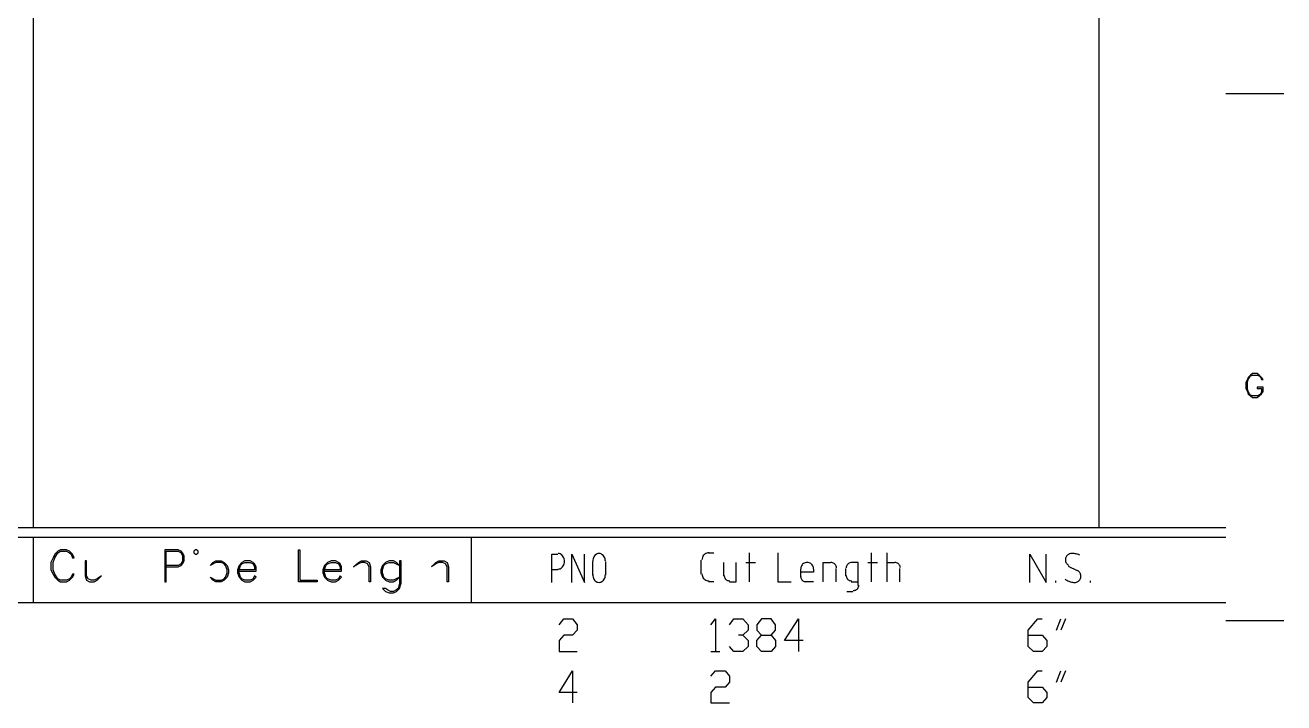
# Model space of a CAD drawing. Header units: millimetres. Extents: x 43 to 1147, y -811 to -31.
# Drawn here: x 943.4 to 1146.6, y -706 to -596.6 of the extents above; entities that cross this region are included whole.
import ezdxf

# ---------------------------------------------------------------- set-up
doc = ezdxf.new("R2010")
doc.units = ezdxf.units.MM
doc.layers.add('EDITED_LINES', color=4, linetype='Continuous')

msp = doc.modelspace()

# ---------------------------------------------------------------- linework, layer by layer
at = {"layer": 'EDITED_LINES'}
for p, q in [((944.68, -382.12), (944.68, -677.68)), ((1116.76, -382.12), (1116.76, -677.68)), ((1137.28, -607.6), (1146.64, -607.6)), ((1140.76, -653.8), (1140.52, -654.28)), ((1140.52, -654.28), (1140.52, -655.24)), ((1140.88, -653.44), (1140.76, -653.8)), ((1140.76, -654.28), (1140.88, -653.8)), ((1140.76, -655.24), (1140.76, -654.28)), ((1141.24, -653.08), (1140.88, -653.44)), ((1140.88, -653.8), (1141.12, -653.44)), ((1141.12, -653.44), (1141.24, -653.2)), ((1141.6, -652.84), (1141.24, -653.08)), ((1141.24, -653.2), (1141.6, -653.08)), ((1142.32, -652.84), (1141.6, -652.84)), ((1141.6, -653.08), (1142.32, -653.08)), ((1142.68, -653.08), (1142.32, -652.84)), ((1142.32, -653.08), (1142.68, -653.2)), ((1143.04, -653.44), (1142.68, -653.08)), ((1142.68, -653.2), (1142.92, -653.44)), ((1142.92, -653.44), (1143.04, -653.8)), ((1143.28, -653.8), (1143.04, -653.44)), ((1143.04, -653.8), (1143.28, -653.8)), ((1140.52, -655.24), (1140.76, -655.72)), ((1140.88, -655.72), (1140.76, -655.24)), ((1140.76, -655.72), (1140.88, -656.08)), ((1141.12, -656.08), (1140.88, -655.72)), ((1140.88, -656.08), (1141.24, -656.44)), ((1141.24, -656.32), (1141.12, -656.08)), ((1141.6, -656.44), (1141.24, -656.32)), ((1141.24, -656.44), (1141.6, -656.68)), ((1142.32, -656.44), (1141.6, -656.44)), ((1142.32, -655), (1142.32, -655.24)), ((1143.28, -655), (1142.32, -655)), ((1142.32, -655.24), (1143.04, -655.24)), ((1142.68, -656.32), (1142.32, -656.44)), ((1142.32, -656.68), (1142.68, -656.44)), ((1142.92, -656.08), (1142.68, -656.32)), ((1142.68, -656.44), (1143.04, -656.08)), ((1143.04, -655.72), (1142.92, -656.08)), ((1143.04, -655.24), (1143.04, -655.72)), ((1143.04, -656.08), (1143.28, -655.72)), ((1143.28, -655.72), (1143.28, -655)), ((1141.6, -656.68), (1142.32, -656.68)), ((820.36, -677.68), (1137.28, -677.68)), ((820.36, -679.24), (1137.28, -679.24)), ((944.68, -679.24), (944.68, -689.8)), ((1015.48, -689.8), (1015.48, -679.24)), ((947.92, -682.6), (947.56, -683.32)), ((948.16, -682), (947.92, -682.6)), ((947.92, -683.32), (948.16, -682.6)), ((948.64, -681.52), (948.16, -682)), ((948.16, -682.6), (948.64, -681.76)), ((949.12, -681.28), (948.64, -681.52)), ((948.64, -681.76), (949.12, -681.52)), ((950.08, -681.28), (949.12, -681.28)), ((949.12, -681.52), (950.08, -681.52)), ((950.56, -681.52), (950.08, -681.28)), ((950.08, -681.52), (950.56, -681.76)), ((951.04, -682), (950.56, -681.52)), ((950.56, -681.76), (950.8, -682)), ((950.8, -682), (951.04, -682.6)), ((951.28, -682.6), (951.04, -682)), ((951.04, -682.6), (951.28, -682.6)), ((968.08, -681.28), (965.92, -681.28)), ((965.92, -681.28), (965.92, -686.44)), ((966.16, -686.44), (966.16, -681.52)), ((966.16, -681.52), (968.08, -681.52)), ((968.56, -681.52), (968.08, -681.28)), ((968.08, -681.52), (968.56, -681.76)), ((968.8, -681.76), (968.56, -681.52)), ((968.56, -681.76), (968.8, -682.24)), ((969.04, -682.24), (968.8, -681.76)), ((968.8, -682.24), (968.8, -683.08)), ((969.04, -683.08), (969.04, -682.24)), ((970.84, -681.28), (970.6, -681.52)), ((970.6, -681.52), (970.6, -681.76)), ((970.6, -681.76), (970.84, -682)), ((971.08, -681.28), (970.84, -681.28)), ((970.84, -682), (971.08, -682)), ((971.32, -681.52), (971.08, -681.28)), ((971.08, -682), (971.32, -681.76)), ((971.32, -681.76), (971.32, -681.52)), ((987.52, -686.44), (987.52, -681.28)), ((987.52, -681.28), (987.76, -681.28)), ((987.76, -681.28), (987.76, -686.2)), ((1028.44, -686.56), (1028.44, -682)), ((1028.44, -682), (1029.4, -682)), ((1029.63, -681.9), (1029.46, -681.88)), ((1029.78, -681.94), (1029.63, -681.9)), ((1029.93, -682.02), (1029.78, -681.94)), ((1030.06, -682.12), (1029.93, -682.02)), ((1030.18, -682.25), (1030.06, -682.12)), ((1030.28, -682.4), (1030.18, -682.25)), ((1030.37, -682.56), (1030.28, -682.4)), ((1030.43, -682.74), (1030.37, -682.56)), ((1030.47, -682.94), (1030.43, -682.74)), ((1031.68, -686.56), (1031.68, -682)), ((1031.68, -682), (1033.72, -686.56)), ((1033.72, -686.56), (1033.72, -682)), ((1035.09, -682.74), (1035.05, -682.94)), ((1035.15, -682.56), (1035.09, -682.74)), ((1035.24, -682.4), (1035.15, -682.56)), ((1035.34, -682.25), (1035.24, -682.4)), ((1035.46, -682.12), (1035.34, -682.25)), ((1035.59, -682.02), (1035.46, -682.12)), ((1035.74, -681.94), (1035.59, -682.02)), ((1035.89, -681.9), (1035.74, -681.94)), ((1036.06, -681.88), (1035.89, -681.9)), ((1036.23, -681.9), (1036.06, -681.88)), ((1036.38, -681.94), (1036.23, -681.9)), ((1036.53, -682.02), (1036.38, -681.94)), ((1036.66, -682.12), (1036.53, -682.02)), ((1036.78, -682.25), (1036.66, -682.12)), ((1036.88, -682.4), (1036.78, -682.25)), ((1036.97, -682.56), (1036.88, -682.4)), ((1037.03, -682.74), (1036.97, -682.56)), ((1037.07, -682.94), (1037.03, -682.74)), ((1052.69, -682.72), (1052.68, -682.9)), ((1052.74, -682.54), (1052.69, -682.72)), ((1052.81, -682.38), (1052.74, -682.54)), ((1052.9, -682.23), (1052.81, -682.38)), ((1053.01, -682.09), (1052.9, -682.23)), ((1053.15, -681.98), (1053.01, -682.09)), ((1053.3, -681.89), (1053.15, -681.98)), ((1053.46, -681.82), (1053.3, -681.89)), ((1053.64, -681.77), (1053.46, -681.82)), ((1053.82, -681.76), (1053.64, -681.77)), ((1053.76, -681.76), (1054.6, -681.76)), ((1060.36, -686.44), (1060.36, -681.76)), ((1064.92, -681.76), (1064.92, -686.44)), ((1080.04, -686.44), (1080.04, -681.76)), ((1082.56, -686.44), (1082.56, -681.76)), ((1105.6, -686.56), (1105.6, -682)), ((1105.6, -682), (1108.24, -686.56)), ((1108.24, -686.56), (1108.24, -682)), ((1111.39, -682.66), (1111.36, -682.8)), ((1111.36, -682.8), (1111.36, -682.94)), ((1111.43, -682.53), (1111.39, -682.66)), ((1111.49, -682.41), (1111.43, -682.53)), ((1111.56, -682.29), (1111.49, -682.41)), ((1111.65, -682.19), (1111.56, -682.29)), ((1111.75, -682.1), (1111.65, -682.19)), ((1111.86, -682.03), (1111.75, -682.1)), ((1111.98, -681.96), (1111.86, -682.03)), ((1112.1, -681.92), (1111.98, -681.96)), ((1112.24, -681.89), (1112.1, -681.92)), ((1112.38, -681.88), (1112.24, -681.89)), ((1112.55, -681.88), (1112.41, -681.88)), ((1112.68, -681.89), (1112.55, -681.88)), ((1112.81, -681.91), (1112.68, -681.89)), ((1112.94, -681.93), (1112.81, -681.91)), ((1113.07, -681.95), (1112.94, -681.93)), ((1113.2, -681.98), (1113.07, -681.95)), ((1113.33, -682.01), (1113.2, -681.98)), ((1113.46, -682.05), (1113.33, -682.01)), ((1113.59, -682.09), (1113.46, -682.05)), ((1113.71, -682.14), (1113.59, -682.09)), ((947.56, -683.32), (947.56, -684.52)), ((947.56, -684.52), (947.92, -685.24)), ((947.92, -684.52), (947.92, -683.32)), ((948.16, -685.24), (947.92, -684.52)), ((953.32, -683.08), (953.08, -683.08)), ((953.08, -683.08), (953.08, -685.48)), ((953.32, -685.48), (953.32, -683.08)), ((968.08, -683.8), (966.16, -683.8)), ((966.16, -684.04), (968.08, -684.04)), ((968.56, -683.56), (968.08, -683.8)), ((968.08, -684.04), (968.56, -683.8)), ((968.8, -683.08), (968.56, -683.56)), ((968.56, -683.8), (968.8, -683.56)), ((968.8, -683.56), (969.04, -683.08)), ((974.2, -683.32), (973.24, -683.8)), ((973.24, -683.8), (973.72, -683.32)), ((973.72, -683.32), (974.2, -683.08)), ((974.2, -683.08), (975.04, -683.08)), ((975.04, -683.32), (974.2, -683.32)), ((975.04, -683.08), (975.52, -683.32)), ((975.52, -683.56), (975.04, -683.32)), ((975.52, -683.32), (976, -683.8)), ((975.76, -683.8), (975.52, -683.56)), ((976, -684.52), (975.76, -683.8)), ((976, -683.8), (976.24, -684.52)), ((976, -685), (976, -684.52)), ((976.24, -684.52), (976.24, -685)), ((977.92, -683.8), (977.68, -684.52)), ((977.68, -684.52), (977.68, -685)), ((978.4, -683.32), (977.92, -683.8)), ((977.92, -684.52), (978.16, -683.8)), ((977.92, -685), (977.92, -684.52)), ((980.44, -684.52), (977.92, -684.52)), ((977.92, -684.76), (980.68, -684.76)), ((978.16, -683.8), (978.4, -683.56)), ((978.88, -683.08), (978.4, -683.32)), ((978.4, -683.56), (978.88, -683.32)), ((979.72, -683.08), (978.88, -683.08)), ((978.88, -683.32), (979.72, -683.32)), ((980.2, -683.32), (979.72, -683.08)), ((979.72, -683.32), (980.2, -683.56)), ((980.44, -683.56), (980.2, -683.32)), ((980.2, -683.56), (980.44, -684.04)), ((980.68, -684.04), (980.44, -683.56)), ((980.44, -684.04), (980.44, -684.52)), ((980.68, -684.76), (980.68, -684.04)), ((991.72, -683.8), (991.48, -684.52)), ((991.48, -684.52), (991.48, -685)), ((992.2, -683.32), (991.72, -683.8)), ((991.72, -684.52), (991.96, -683.8)), ((991.72, -685), (991.72, -684.52)), ((994.24, -684.52), (991.72, -684.52)), ((991.72, -684.76), (994.48, -684.76)), ((991.96, -683.8), (992.2, -683.56)), ((992.8, -683.08), (992.2, -683.32)), ((992.2, -683.56), (992.8, -683.32)), ((993.52, -683.08), (992.8, -683.08)), ((992.8, -683.32), (993.52, -683.32)), ((994, -683.32), (993.52, -683.08)), ((993.52, -683.32), (994, -683.56)), ((994.24, -683.56), (994, -683.32)), ((994, -683.56), (994.24, -684.04)), ((994.48, -684.04), (994.24, -683.56)), ((994.24, -684.04), (994.24, -684.52)), ((994.48, -684.76), (994.48, -684.04)), ((996.4, -684.04), (997.24, -683.32)), ((997.24, -683.56), (996.4, -684.04)), ((997.24, -683.32), (997.72, -683.08)), ((997.72, -683.32), (997.24, -683.56)), ((997.72, -683.08), (998.44, -683.08)), ((998.2, -683.32), (997.72, -683.32)), ((998.68, -683.56), (998.2, -683.32)), ((998.44, -683.08), (998.92, -683.32)), ((998.92, -684.04), (998.68, -683.56)), ((998.92, -683.32), (999.16, -684.04)), ((998.92, -686.44), (998.92, -684.04)), ((999.16, -684.04), (999.16, -686.44)), ((1001.08, -683.8), (1000.84, -684.52)), ((1000.84, -684.52), (1000.84, -685)), ((1001.56, -683.32), (1001.08, -683.8)), ((1001.08, -684.52), (1001.32, -683.8)), ((1001.08, -685), (1001.08, -684.52)), ((1001.32, -683.8), (1001.56, -683.56)), ((1002.16, -683.08), (1001.56, -683.32)), ((1001.56, -683.56), (1002.16, -683.32)), ((1002.88, -683.08), (1002.16, -683.08)), ((1002.16, -683.32), (1002.88, -683.32)), ((1003.36, -683.32), (1002.88, -683.08)), ((1002.88, -683.32), (1003.84, -683.8)), ((1003.84, -683.8), (1003.36, -683.32)), ((1004.08, -683.08), (1003.84, -683.08)), ((1003.84, -683.08), (1003.84, -686.68)), ((1004.08, -686.68), (1004.08, -683.08)), ((1009, -684.04), (1009.72, -683.32)), ((1009.72, -683.56), (1009, -684.04)), ((1009.72, -683.32), (1010.2, -683.08)), ((1010.2, -683.32), (1009.72, -683.56)), ((1010.2, -683.08), (1011.04, -683.08)), ((1010.8, -683.32), (1010.2, -683.32)), ((1011.28, -683.56), (1010.8, -683.32)), ((1011.04, -683.08), (1011.52, -683.32)), ((1011.52, -684.04), (1011.28, -683.56)), ((1011.52, -683.32), (1011.76, -684.04)), ((1011.52, -686.44), (1011.52, -684.04)), ((1011.76, -684.04), (1011.76, -686.44)), ((1029.4, -684.52), (1028.44, -684.52)), ((1029.46, -684.4), (1029.63, -684.38)), ((1029.63, -684.38), (1029.78, -684.34)), ((1029.78, -684.34), (1029.93, -684.26)), ((1029.93, -684.26), (1030.06, -684.16)), ((1030.06, -684.16), (1030.18, -684.03)), ((1030.18, -684.03), (1030.28, -683.88)), ((1030.28, -683.88), (1030.37, -683.72)), ((1030.37, -683.72), (1030.43, -683.54)), ((1030.43, -683.54), (1030.47, -683.34)), ((1030.48, -683.14), (1030.47, -682.94)), ((1030.47, -683.34), (1030.48, -683.14)), ((1035.05, -682.94), (1035.04, -683.14)), ((1035.04, -685.36), (1035.04, -683.2)), ((1037.08, -683.14), (1037.07, -682.94)), ((1037.08, -683.2), (1037.08, -685.36)), ((1052.56, -685.24), (1052.56, -682.96)), ((1056.16, -683.32), (1056.16, -685.48)), ((1058.2, -686.44), (1058.2, -683.32)), ((1059.76, -683.32), (1061.32, -683.32)), ((1068.65, -684.17), (1068.64, -684.34)), ((1068.64, -685.72), (1068.64, -684.4)), ((1070.68, -684.88), (1068.64, -684.88)), ((1068.69, -684.02), (1068.65, -684.17)), ((1068.75, -683.87), (1068.69, -684.02)), ((1068.84, -683.74), (1068.75, -683.87)), ((1068.94, -683.62), (1068.84, -683.74)), ((1069.06, -683.52), (1068.94, -683.62)), ((1069.19, -683.43), (1069.06, -683.52)), ((1069.34, -683.37), (1069.19, -683.43)), ((1069.49, -683.33), (1069.34, -683.37)), ((1069.66, -683.32), (1069.49, -683.33)), ((1069.83, -683.33), (1069.66, -683.32)), ((1069.98, -683.37), (1069.83, -683.33)), ((1070.13, -683.43), (1069.98, -683.37)), ((1070.26, -683.52), (1070.13, -683.43)), ((1070.38, -683.62), (1070.26, -683.52)), ((1070.48, -683.74), (1070.38, -683.62)), ((1070.57, -683.87), (1070.48, -683.74)), ((1070.63, -684.02), (1070.57, -683.87)), ((1070.67, -684.17), (1070.63, -684.02)), ((1070.68, -684.34), (1070.67, -684.17)), ((1070.68, -684.4), (1070.68, -684.88)), ((1072.24, -686.44), (1072.24, -683.32)), ((1072.24, -683.32), (1073.44, -683.32)), ((1073.65, -683.33), (1073.5, -683.32)), ((1073.78, -683.37), (1073.65, -683.33)), ((1073.91, -683.42), (1073.78, -683.37)), ((1074.03, -683.49), (1073.91, -683.42)), ((1074.14, -683.58), (1074.03, -683.49)), ((1074.23, -683.69), (1074.14, -683.58)), ((1074.3, -683.81), (1074.23, -683.69)), ((1074.28, -684.28), (1074.28, -686.44)), ((1074.35, -683.94), (1074.3, -683.81)), ((1074.39, -684.07), (1074.35, -683.94)), ((1074.4, -684.22), (1074.39, -684.07)), ((1075.84, -684.28), (1075.84, -685.48)), ((1075.97, -684.07), (1075.96, -684.22)), ((1076.01, -683.94), (1075.97, -684.07)), ((1076.06, -683.81), (1076.01, -683.94)), ((1076.13, -683.69), (1076.06, -683.81)), ((1076.22, -683.58), (1076.13, -683.69)), ((1076.33, -683.49), (1076.22, -683.58)), ((1076.45, -683.42), (1076.33, -683.49)), ((1076.58, -683.37), (1076.45, -683.42)), ((1076.71, -683.33), (1076.58, -683.37)), ((1076.86, -683.32), (1076.71, -683.33)), ((1077.88, -683.32), (1076.8, -683.32)), ((1077.88, -687.04), (1077.88, -683.32)), ((1079.44, -683.32), (1081, -683.32)), ((1082.56, -683.32), (1083.76, -683.32)), ((1083.97, -683.33), (1083.82, -683.32)), ((1084.1, -683.37), (1083.97, -683.33)), ((1084.23, -683.42), (1084.1, -683.37)), ((1084.35, -683.49), (1084.23, -683.42)), ((1084.46, -683.58), (1084.35, -683.49)), ((1084.55, -683.69), (1084.46, -683.58)), ((1084.62, -683.81), (1084.55, -683.69)), ((1084.6, -684.28), (1084.6, -686.44)), ((1084.67, -683.94), (1084.62, -683.81)), ((1084.71, -684.07), (1084.67, -683.94)), ((1084.72, -684.22), (1084.71, -684.07)), ((1111.36, -682.94), (1111.37, -683.07)), ((1111.37, -683.07), (1111.41, -683.2)), ((1111.41, -683.2), (1111.45, -683.33)), ((1111.45, -683.33), (1111.52, -683.45)), ((1111.52, -683.45), (1111.6, -683.56)), ((1111.6, -683.56), (1111.69, -683.65)), ((1111.69, -683.65), (1111.8, -683.74)), ((1111.8, -683.74), (1111.92, -683.81)), ((1111.84, -683.92), (1113.28, -684.64)), ((1113.44, -684.7), (1113.32, -684.63)), ((1113.55, -684.79), (1113.44, -684.7)), ((1113.64, -684.88), (1113.55, -684.79)), ((1113.72, -684.99), (1113.64, -684.88)), ((947.92, -685.24), (948.16, -685.72)), ((948.64, -685.96), (948.16, -685.24)), ((948.16, -685.72), (948.64, -686.2)), ((949.12, -686.2), (948.64, -685.96)), ((948.64, -686.2), (949.12, -686.44)), ((950.08, -686.2), (949.12, -686.2)), ((949.12, -686.44), (950.08, -686.44)), ((950.56, -685.96), (950.08, -686.2)), ((950.08, -686.44), (950.56, -686.2)), ((950.8, -685.72), (950.56, -685.96)), ((950.56, -686.2), (951.04, -685.72)), ((951.04, -685.24), (950.8, -685.72)), ((951.28, -685.24), (951.04, -685.24)), ((951.04, -685.72), (951.28, -685.24)), ((953.08, -685.48), (953.32, -686.2)), ((953.56, -685.96), (953.32, -685.48)), ((953.32, -686.2), (953.8, -686.44)), ((954.04, -686.2), (953.56, -685.96)), ((953.8, -686.44), (954.52, -686.44)), ((954.52, -686.2), (954.04, -686.2)), ((955, -685.96), (954.52, -686.2)), ((954.52, -686.44), (955, -686.2)), ((955.72, -685.48), (955, -685.96)), ((955, -686.2), (955.72, -685.48)), ((965.92, -686.44), (966.16, -686.44)), ((973.24, -685.72), (974.2, -686.2)), ((973.72, -686.2), (973.24, -685.72)), ((974.2, -686.44), (973.72, -686.2)), ((974.2, -686.2), (975.04, -686.2)), ((975.04, -686.44), (974.2, -686.44)), ((975.04, -686.2), (975.52, -685.96)), ((975.52, -686.2), (975.04, -686.44)), ((975.52, -685.96), (975.76, -685.72)), ((976, -685.72), (975.52, -686.2)), ((975.76, -685.72), (976, -685)), ((976.24, -685), (976, -685.72)), ((977.68, -685), (977.92, -685.72)), ((978.16, -685.72), (977.92, -685)), ((977.92, -685.72), (978.4, -686.2)), ((978.4, -685.96), (978.16, -685.72)), ((978.88, -686.2), (978.4, -685.96)), ((978.4, -686.2), (978.88, -686.44)), ((979.72, -686.2), (978.88, -686.2)), ((978.88, -686.44), (979.72, -686.44)), ((980.2, -685.96), (979.72, -686.2)), ((979.72, -686.44), (980.2, -686.2)), ((980.44, -685.48), (980.2, -685.96)), ((980.2, -686.2), (980.68, -685.72)), ((980.68, -685.72), (980.44, -685.48)), ((990.52, -686.44), (987.52, -686.44)), ((987.76, -686.2), (990.52, -686.2)), ((990.52, -686.2), (990.52, -686.44)), ((991.48, -685), (991.72, -685.72)), ((991.96, -685.72), (991.72, -685)), ((991.72, -685.72), (992.2, -686.2)), ((992.2, -685.96), (991.96, -685.72)), ((992.8, -686.2), (992.2, -685.96)), ((992.2, -686.2), (992.8, -686.44)), ((993.52, -686.2), (992.8, -686.2)), ((992.8, -686.44), (993.52, -686.44)), ((994, -685.96), (993.52, -686.2)), ((993.52, -686.44), (994, -686.2)), ((994.24, -685.48), (994, -685.96)), ((994, -686.2), (994.48, -685.72)), ((994.48, -685.72), (994.24, -685.48)), ((999.16, -686.44), (998.92, -686.44)), ((1000.84, -685), (1001.08, -685.72)), ((1001.32, -685.72), (1001.08, -685)), ((1001.08, -685.72), (1001.56, -686.2)), ((1001.56, -685.96), (1001.32, -685.72)), ((1002.16, -686.2), (1001.56, -685.96)), ((1001.56, -686.2), (1002.16, -686.44)), ((1002.88, -686.2), (1002.16, -686.2)), ((1002.16, -686.44), (1002.88, -686.44)), ((1003.84, -685.72), (1002.88, -686.2)), ((1002.88, -686.44), (1003.36, -686.2)), ((1003.36, -686.2), (1003.84, -685.72)), ((1003.84, -686.68), (1003.6, -687.52)), ((1003.84, -687.52), (1004.08, -686.68)), ((1011.76, -686.44), (1011.52, -686.44)), ((1035.04, -685.3), (1035.05, -685.5)), ((1035.05, -685.5), (1035.09, -685.7)), ((1035.09, -685.7), (1035.15, -685.88)), ((1035.15, -685.88), (1035.24, -686.04)), ((1035.24, -686.04), (1035.34, -686.19)), ((1035.34, -686.19), (1035.46, -686.32)), ((1035.46, -686.32), (1035.59, -686.42)), ((1035.59, -686.42), (1035.74, -686.5)), ((1035.74, -686.5), (1035.89, -686.54)), ((1035.89, -686.54), (1036.06, -686.56)), ((1036.06, -686.56), (1036.23, -686.54)), ((1036.23, -686.54), (1036.38, -686.5)), ((1036.38, -686.5), (1036.53, -686.42)), ((1036.53, -686.42), (1036.66, -686.32)), ((1036.66, -686.32), (1036.78, -686.19)), ((1036.78, -686.19), (1036.88, -686.04)), ((1036.88, -686.04), (1036.97, -685.88)), ((1036.97, -685.88), (1037.03, -685.7)), ((1037.03, -685.7), (1037.07, -685.5)), ((1037.07, -685.5), (1037.08, -685.3)), ((1052.68, -685.18), (1052.69, -685.36)), ((1052.69, -685.36), (1052.74, -685.54)), ((1052.74, -685.54), (1052.81, -685.7)), ((1052.81, -685.7), (1052.9, -685.85)), ((1052.9, -685.85), (1053.01, -685.99)), ((1053.01, -685.99), (1053.15, -686.1)), ((1053.15, -686.1), (1053.3, -686.19)), ((1053.3, -686.19), (1053.46, -686.26)), ((1053.46, -686.26), (1053.64, -686.31)), ((1053.64, -686.31), (1053.82, -686.32)), ((1054.6, -686.44), (1053.76, -686.44)), ((1056.28, -685.42), (1056.29, -685.57)), ((1056.29, -685.57), (1056.33, -685.7)), ((1056.33, -685.7), (1056.38, -685.83)), ((1056.38, -685.83), (1056.45, -685.95)), ((1056.45, -685.95), (1056.54, -686.06)), ((1056.54, -686.06), (1056.65, -686.15)), ((1056.65, -686.15), (1056.77, -686.22)), ((1056.77, -686.22), (1056.9, -686.27)), ((1056.9, -686.27), (1057.03, -686.31)), ((1057.03, -686.31), (1057.18, -686.32)), ((1057.12, -686.44), (1058.2, -686.44)), ((1064.92, -686.44), (1067.08, -686.44)), ((1068.64, -685.66), (1068.65, -685.79)), ((1068.65, -685.79), (1068.68, -685.91)), ((1068.68, -685.91), (1068.73, -686.02)), ((1068.73, -686.02), (1068.79, -686.12)), ((1068.79, -686.12), (1068.87, -686.21)), ((1068.87, -686.21), (1068.96, -686.29)), ((1068.96, -686.29), (1069.06, -686.35)), ((1069.06, -686.35), (1069.17, -686.4)), ((1069.17, -686.4), (1069.29, -686.43)), ((1069.29, -686.43), (1069.42, -686.44)), ((1070.68, -686.44), (1069.36, -686.44)), ((1075.96, -685.42), (1075.97, -685.57)), ((1075.97, -685.57), (1076.01, -685.7)), ((1076.01, -685.7), (1076.06, -685.83)), ((1076.06, -685.83), (1076.13, -685.95)), ((1076.13, -685.95), (1076.22, -686.06)), ((1076.22, -686.06), (1076.33, -686.15)), ((1076.33, -686.15), (1076.45, -686.22)), ((1076.45, -686.22), (1076.58, -686.27)), ((1076.58, -686.27), (1076.71, -686.31)), ((1076.71, -686.31), (1076.86, -686.32)), ((1076.8, -686.44), (1077.88, -686.44)), ((1077.99, -687.13), (1078, -686.98)), ((1109.8, -686.56), (1109.8, -686.32)), ((1111.31, -686.04), (1111.45, -686.13)), ((1111.45, -686.13), (1111.6, -686.21)), ((1111.6, -686.21), (1111.74, -686.29)), ((1111.74, -686.29), (1111.9, -686.35)), ((1111.9, -686.35), (1112.05, -686.41)), ((1112.05, -686.41), (1112.21, -686.46)), ((1112.21, -686.46), (1112.37, -686.5)), ((1112.37, -686.5), (1112.53, -686.53)), ((1112.53, -686.53), (1112.7, -686.55)), ((1112.7, -686.55), (1112.86, -686.56)), ((1112.86, -686.56), (1113, -686.55)), ((1113, -686.55), (1113.14, -686.52)), ((1113.14, -686.52), (1113.26, -686.48)), ((1113.26, -686.48), (1113.38, -686.41)), ((1113.38, -686.41), (1113.49, -686.34)), ((1113.49, -686.34), (1113.59, -686.25)), ((1113.59, -686.25), (1113.68, -686.15)), ((1113.68, -686.15), (1113.75, -686.03)), ((1113.79, -685.11), (1113.72, -684.99)), ((1113.75, -686.03), (1113.81, -685.91)), ((1113.83, -685.24), (1113.79, -685.11)), ((1113.81, -685.91), (1113.85, -685.78)), ((1113.87, -685.37), (1113.83, -685.24)), ((1113.85, -685.78), (1113.88, -685.64)), ((1113.88, -685.5), (1113.87, -685.37)), ((1113.88, -685.64), (1113.88, -685.5)), ((1115.44, -686.56), (1115.44, -686.32)), ((1001.08, -687.52), (1001.56, -688)), ((1001.56, -687.52), (1001.08, -687.52)), ((1001.92, -687.76), (1001.56, -687.52)), ((1001.56, -688), (1002.16, -688.24)), ((1002.4, -688), (1001.92, -687.76)), ((1002.16, -688.24), (1002.88, -688.24)), ((1002.88, -688), (1002.4, -688)), ((1003.36, -687.76), (1002.88, -688)), ((1002.88, -688.24), (1003.36, -688)), ((1003.36, -688), (1003.84, -687.52)), ((1003.6, -687.52), (1003.36, -687.76)), ((1076.08, -688), (1077.04, -688)), ((1077.1, -687.88), (1077.25, -687.87)), ((1077.25, -687.87), (1077.38, -687.83)), ((1077.38, -687.83), (1077.51, -687.78)), ((1077.51, -687.78), (1077.63, -687.71)), ((1077.63, -687.71), (1077.74, -687.62)), ((1077.74, -687.62), (1077.83, -687.51)), ((1077.83, -687.51), (1077.9, -687.39)), ((1077.9, -687.39), (1077.95, -687.26)), ((1077.95, -687.26), (1077.99, -687.13)), ((820.36, -689.8), (1137.28, -689.8)), ((1029.64, -693.4), (1030.36, -692.44)), ((1030.36, -692.44), (1031.8, -692.44)), ((1031.8, -692.44), (1032.52, -693.4)), ((1054.12, -693.4), (1054.84, -692.44)), ((1054.84, -692.44), (1054.84, -697.72)), ((1057.12, -693.4), (1057.84, -692.44)), ((1057.84, -692.44), (1059.28, -692.44)), ((1059.28, -692.44), (1060.12, -693.4)), ((1062.28, -692.44), (1061.56, -693.4)), ((1063.84, -692.44), (1062.28, -692.44)), ((1064.56, -693.4), (1063.84, -692.44)), ((1066, -695.92), (1068.28, -692.44)), ((1068.28, -692.44), (1068.28, -697.72)), ((1105.36, -694.24), (1106.92, -692.44)), ((1106.92, -692.44), (1107.64, -692.44)), ((1109.92, -694.24), (1110.64, -692.44)), ((1111.36, -692.44), (1110.64, -694.24)), ((1137.28, -692.68), (1146.64, -692.68)), ((1030.36, -695.08), (1029.64, -695.92)), ((1031.8, -695.08), (1030.36, -695.08)), ((1032.52, -694.24), (1031.8, -695.08)), ((1032.52, -693.4), (1032.52, -694.24)), ((1059.28, -695.08), (1058.56, -695.08)), ((1060.12, -694.24), (1059.28, -695.08)), ((1059.28, -695.08), (1060.12, -695.92)), ((1060.12, -693.4), (1060.12, -694.24)), ((1061.56, -693.4), (1061.56, -694.24)), ((1061.56, -694.24), (1062.28, -695.08)), ((1061.56, -695.92), (1062.28, -695.08)), ((1062.28, -695.08), (1063.84, -695.08)), ((1063.84, -695.08), (1064.56, -694.24)), ((1063.84, -695.08), (1064.56, -695.92)), ((1064.56, -694.24), (1064.56, -693.4)), ((1105.36, -696.88), (1105.36, -694.24)), ((1105.36, -695.08), (1107.64, -695.08)), ((1107.64, -695.08), (1108.36, -695.92)), ((1029.64, -695.92), (1029.64, -697.72)), ((1057.84, -697.72), (1057.12, -696.88)), ((1060.12, -696.88), (1059.28, -697.72)), ((1060.12, -695.92), (1060.12, -696.88)), ((1061.56, -696.88), (1061.56, -695.92)), ((1062.28, -697.72), (1061.56, -696.88)), ((1064.56, -696.88), (1063.84, -697.72)), ((1064.56, -695.92), (1064.56, -696.88)), ((1069, -695.92), (1066, -695.92)), ((1106.2, -697.72), (1105.36, -696.88)), ((1108.36, -696.88), (1107.64, -697.72)), ((1108.36, -695.92), (1108.36, -696.88)), ((1029.64, -697.72), (1032.52, -697.72)), ((1054.12, -697.72), (1055.56, -697.72)), ((1059.28, -697.72), (1057.84, -697.72)), ((1063.84, -697.72), (1062.28, -697.72)), ((1107.64, -697.72), (1106.2, -697.72)), ((1029.64, -704.32), (1031.8, -700.84)), ((1031.8, -700.84), (1031.8, -706)), ((1054.12, -701.68), (1054.84, -700.84)), ((1054.84, -700.84), (1056.4, -700.84)), ((1056.4, -700.84), (1057.12, -701.68)), ((1105.36, -702.64), (1106.92, -700.84)), ((1106.92, -700.84), (1107.64, -700.84)), ((1109.92, -702.64), (1110.64, -700.84)), ((1111.36, -700.84), (1110.64, -702.64)), ((1057.12, -702.64), (1056.4, -703.48)), ((1057.12, -701.68), (1057.12, -702.64)), ((1105.36, -705.16), (1105.36, -702.64)), ((1032.52, -704.32), (1029.64, -704.32)), ((1054.84, -703.48), (1054.12, -704.32)), ((1054.12, -704.32), (1054.12, -706)), ((1056.4, -703.48), (1054.84, -703.48)), ((1105.36, -703.48), (1107.64, -703.48)), ((1106.2, -706), (1105.36, -705.16)), ((1107.64, -703.48), (1108.36, -704.32)), ((1108.36, -705.16), (1107.64, -706)), ((1108.36, -704.32), (1108.36, -705.16)), ((1054.12, -706), (1057.12, -706)), ((1107.64, -706), (1106.2, -706))]:
    msp.add_line(p, q, dxfattribs=at)

doc.saveas('drawing.dxf')
